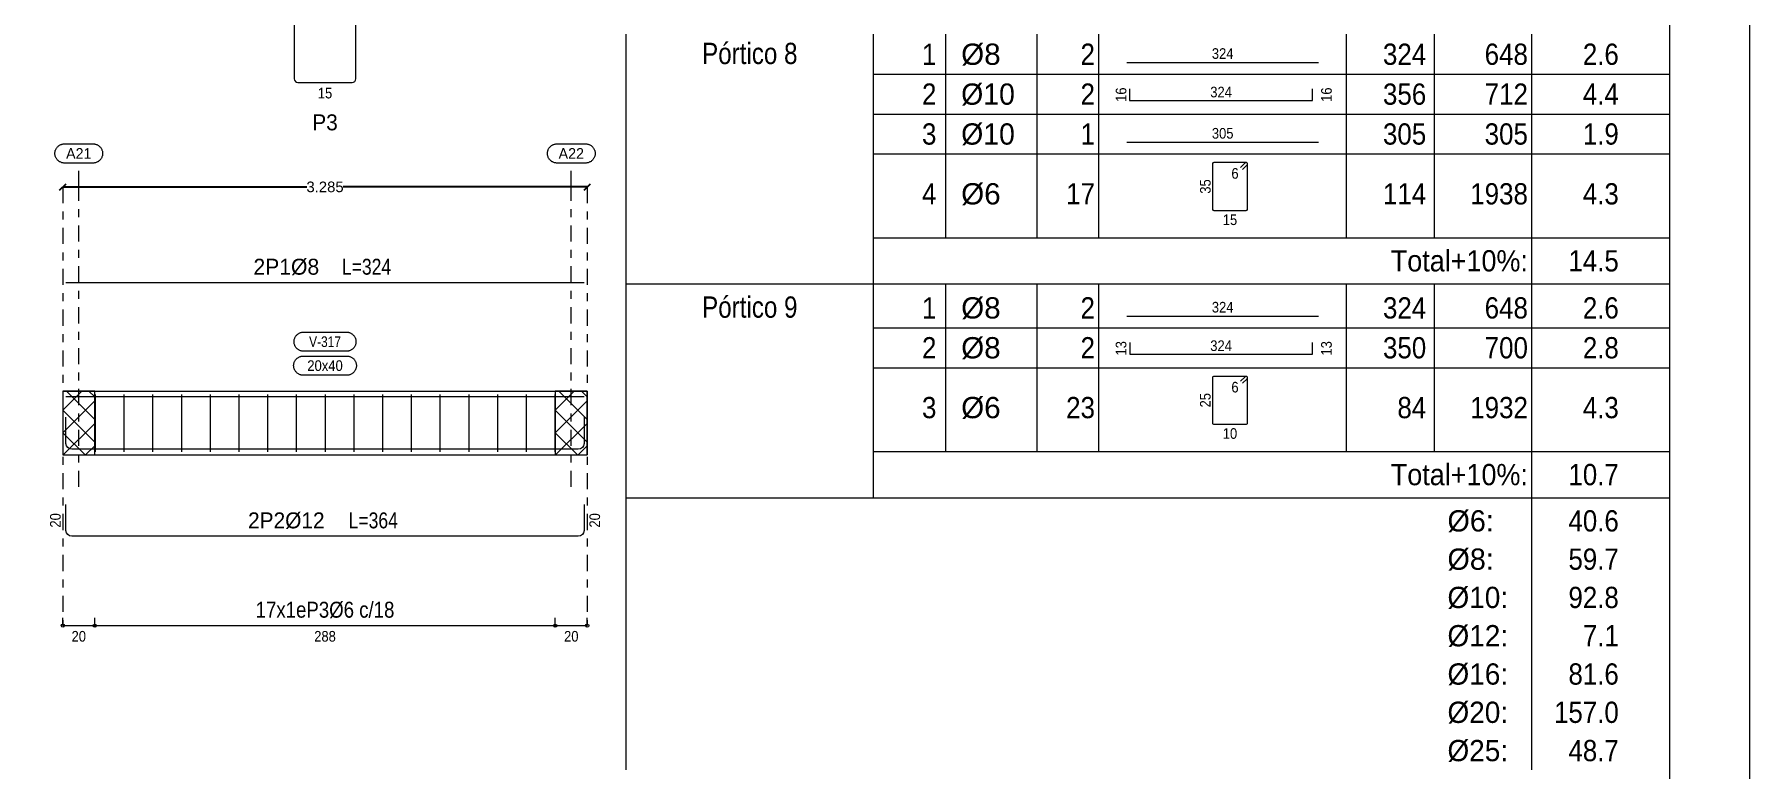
# Model space of a CAD drawing. Header units: millimetres. Extents: x 3 to 479, y -191 to 120.
# Drawn here: x 367.37 to 388.86, y 95.61 to 104.83 of the extents above; entities that cross this region are included whole.
import ezdxf
from ezdxf.enums import TextEntityAlignment as Align

# ---------------------------------------------------------------- set-up
doc = ezdxf.new("R2010")
doc.units = ezdxf.units.MM
doc.linetypes.add('CYPE_RAYAPUNTO', pattern=[0.4125, 0.2025, -0.105, 0, -0.105])
for name, color, linetype, lineweight in [('ALZ_ARM_LONG_ARM_TEXTOS', 3, 'Continuous', 9), ('ALZ_ARM_LONG_TXT_LONG', 3, 'Continuous', 9), ('ALZ_ARM_TRANS_TXT_EST', 3, 'Continuous', 9), ('ALZ_CONT_NUDOS', 122, 'Continuous', 9), ('ALZ_CONT_VIG_HORMIGON', 2, 'Continuous', 9), ('ALZ_COT_COT_ANCLAJES', 3, 'Continuous', 0), ('ALZ_COT_COT_EST', 3, 'Continuous', 0), ('ALZ_COT_COT_LIN_APOYOS', 2, 'CYPE_RAYAPUNTO', 0), ('ALZ_COT_LONGITUD_PROYECTADA', 122, 'Continuous', 0), ('ALZ_COT_TEXTOS_ESTRIBOS', 122, 'Continuous', 0), ('ALZ_REF_COT_LIN_AUX_COTA', 2, 'CYPE_RAYAPUNTO', 9), ('ALZ_REF_REF_NOMBRE', 3, 'Continuous', 9), ('ALZ_REF_REF_REFERENCIA', 3, 'Continuous', 9), ('ALZ_REF_TEXTO_REF_NOMBRE', 3, 'Continuous', 9), ('ALZ_REF_TEXTO_REF_REFERENCIA', 3, 'Continuous', 9), ('ARM_LONGITUDINAL_Ø12', 171, 'Continuous', 9), ('ARM_LONGITUDINAL_Ø8', 32, 'Continuous', 9), ('ARM_TRANSVERSAL_Ø6', 151, 'Continuous', 9), ('DESPIECES_TABLA', 7, 'Continuous', 9), ('RECUAD_LIMITES', 2, 'Continuous', 0), ('RECUAD_MARCO', 1, 'Continuous', 20), ('SEC_COTAS_TEXTOS_DESPIECE_ESTRIBADO', 122, 'Continuous', 0), ('SEC_REF_TXT_POSICIONES_ARM_ESTRIBOS', 1, 'Continuous', 9), ('TABLAS', 1, 'Continuous', 9), ('TEXTO_TABLAS', 1, 'Continuous', 0), ('TEXTOS_COTAS_DESPIECES_TABLA', 1, 'Continuous', 0)]:
    doc.layers.add(name, color=color, linetype=linetype, lineweight=lineweight)
doc.styles.add('CYPETXT_0.2_romans', font='arial.ttf', dxfattribs={"height": 0.133333})
doc.styles.add('CYPETXT_romans', font='arial.ttf', dxfattribs={"height": 0.2})
doc.dimstyles.new('cype_oblique', dxfattribs={"dimtxt": 0.18, "dimasz": 0.18, "dimexe": 0.05, "dimexo": 0.05, "dimgap": 0, "dimtad": 0, "dimdec": 4, "dimzin": 0, "dimdsep": 46, "dimtxsty": 'CYPETXT_0.2_romans', "dimblk": 'OBLIQUE', "dimtsz": 0.04, "dimcen": 0.09, "dimadec": 0, "dimazin": 0, "dimtfac": 1, "dimtdec": 4, "dimtofl": 0, "dimtmove": 2, "dimatfit": 3, "dimfxl": 1, "dimtolj": 1, "dimtzin": 0, "dimarcsym": 0})

# ---------------------------------------------------------------- blocks, each defined once
blk = doc.blocks.new('*D1092')
at = {"layer": 'ALZ_COT_LONGITUD_PROYECTADA', "color": 0, "lineweight": -2, "transparency": 16777216}
for p, q in [((367.689, 102.873), (367.769, 102.953)), ((374.259, 102.873), (374.339, 102.953)), ((367.729, 102.913), (370.788, 102.913)), ((374.299, 102.913), (371.239, 102.913))]:
    blk.add_line(p, q, dxfattribs=at)
at = {"layer": 'Defpoints', "color": 0, "transparency": 16777216}
for p in [(367.729, 102.913), (367.729, 102.913), (374.299, 102.913)]:
    blk.add_point(p, dxfattribs=at)
at = {"layer": 'ALZ_COT_LONGITUD_PROYECTADA', "color": 0, "transparency": 16777216, "insert": (371.014, 102.913), "char_height": 0.1333, "attachment_point": 5, "style": 'CYPETXT_0.2_romans'}
blk.add_mtext('\\A1;3.285', dxfattribs=at)
blk = doc.blocks.new('_OBLIQUE')
at = {"color": 0, "linetype": 'ByBlock', "lineweight": -2}
blk.add_line((-0.5, -0.5), (0.5, 0.5), dxfattribs=at)

msp = doc.modelspace()

# ---------------------------------------------------------------- linework, layer by layer
at = {"layer": 'ALZ_CONT_NUDOS'}
for p, q in [((367.7289, 100.35284), (367.7289, 99.55284)), ((374.2989, 100.35284), (374.2989, 99.55284))]:
    msp.add_line(p, q, dxfattribs=at)
at = {"layer": 'ALZ_CONT_NUDOS', "lineweight": 0}
for p, q in [((367.7289, 100.11508), (367.96667, 100.35284)), ((367.7289, 99.83224), (368.1289, 100.23224)), ((368.1289, 99.99792), (367.77398, 100.35284)), ((368.1289, 100.28076), (368.05682, 100.35284)), ((373.8989, 100.11508), (374.13666, 100.35284)), ((373.8989, 99.83224), (374.2989, 100.23224)), ((374.2989, 99.99792), (373.94398, 100.35284)), ((374.2989, 100.28076), (374.22682, 100.35284)), ((368.1289, 99.71508), (367.7289, 100.11508)), ((367.73235, 99.55284), (368.1289, 99.94939)), ((374.2989, 99.71508), (373.8989, 100.11508)), ((373.90235, 99.55284), (374.2989, 99.94939)), ((368.0083, 99.55284), (367.7289, 99.83224)), ((374.17829, 99.55284), (373.8989, 99.83224)), ((368.01519, 99.55284), (368.1289, 99.66655)), ((374.18519, 99.55284), (374.2989, 99.66655))]:
    msp.add_line(p, q, dxfattribs=at)
at = {"layer": 'ALZ_CONT_NUDOS'}
for points in [[(367.7289, 100.35284), (368.1289, 100.35284)], [(373.8989, 100.35284), (374.2989, 100.35284)], [(367.7289, 99.55284), (368.1289, 99.55284)], [(373.8989, 99.55284), (374.2989, 99.55284)]]:
    msp.add_lwpolyline(points, dxfattribs=at)
at = {"layer": 'ALZ_CONT_NUDOS', "lineweight": 0}
for points in [[(367.7289, 100.35284), (367.7289, 99.55284), (368.1289, 99.55284), (368.1289, 100.35284), (367.7289, 100.35284)], [(373.8989, 100.35284), (373.8989, 99.55284), (374.2989, 99.55284), (374.2989, 100.35284), (373.8989, 100.35284)]]:
    msp.add_lwpolyline(points, close=True, dxfattribs=at)
at = {"layer": 'ALZ_CONT_VIG_HORMIGON'}
for p, q in [((368.1289, 100.35284), (373.8989, 100.35284)), ((368.1289, 99.55284), (373.8989, 99.55284))]:
    msp.add_line(p, q, dxfattribs=at)
at = {"layer": 'ALZ_COT_COT_EST'}
for p, q in [((367.7289, 97.41284), (367.7289, 97.51284)), ((368.1289, 97.41284), (368.1289, 97.51284)), ((373.8989, 97.41284), (373.8989, 97.51284))]:
    msp.add_line(p, q, dxfattribs=at)
for points in [[(367.7289, 97.41284), (368.1289, 97.41284), (368.1289, 97.51284)], [(368.1289, 97.41284), (373.8989, 97.41284), (373.8989, 97.51284)], [(373.8989, 97.41284), (374.2989, 97.41284), (374.2989, 97.51284)]]:
    msp.add_lwpolyline(points, dxfattribs=at)
for centre in [(367.7289, 97.41284), (368.1289, 97.41284), (368.1289, 97.41284), (373.8989, 97.41284), (373.8989, 97.41284), (374.2989, 97.41284)]:
    msp.add_circle(centre, 0.02, dxfattribs=at)
at = {"layer": 'ALZ_COT_COT_LIN_APOYOS'}
for p, q in [((367.7289, 102.91284), (367.7289, 97.41284)), ((374.2989, 102.91284), (374.2989, 97.41284))]:
    msp.add_line(p, q, dxfattribs=at)
at = {"layer": 'ALZ_REF_COT_LIN_AUX_COTA'}
for p, q in [((367.9289, 102.91284), (367.9289, 103.21284)), ((374.0989, 102.91284), (374.0989, 103.21284)), ((367.9289, 99.15284), (367.9289, 102.91284)), ((374.0989, 99.15284), (374.0989, 102.91284))]:
    msp.add_line(p, q, dxfattribs=at)
at = {"layer": 'ALZ_REF_REF_NOMBRE'}
for points in [[(371.2819, 101.09284), (371.28992, 101.09257), (371.29789, 101.09177), (371.3058, 101.09044), (371.3136, 101.08858), (371.32126, 101.0862), (371.32875, 101.08332), (371.33602, 101.07994), (371.34305, 101.07609), (371.34981, 101.07178), (371.35627, 101.06702), (371.36239, 101.06184), (371.36816, 101.05627), (371.37354, 101.05032), (371.37851, 101.04402), (371.38305, 101.03741), (371.38713, 101.03051), (371.39075, 101.02335), (371.39388, 101.01597), (371.39651, 101.0084), (371.39863, 101.00066), (371.40023, 100.9928), (371.4013, 100.98485), (371.40183, 100.97685), (371.40183, 100.96883), (371.4013, 100.96083), (371.40023, 100.95288), (371.39863, 100.94502), (371.39651, 100.93729), (371.39388, 100.92971), (371.39075, 100.92233), (371.38713, 100.91517), (371.38305, 100.90827), (371.37851, 100.90166), (371.37354, 100.89537), (371.36816, 100.88942), (371.36239, 100.88384), (371.35627, 100.87867), (371.34981, 100.87391), (371.34305, 100.86959), (371.33602, 100.86574), (371.32875, 100.86236), (371.32126, 100.85948), (371.3136, 100.85711), (371.3058, 100.85525), (371.29789, 100.85391), (371.28992, 100.85311), (371.2819, 100.85284), (370.7459, 100.85284), (370.73789, 100.85311), (370.72991, 100.85391), (370.722, 100.85525), (370.7142, 100.85711), (370.70654, 100.85948), (370.69905, 100.86236), (370.69178, 100.86574), (370.68475, 100.86959), (370.67799, 100.87391), (370.67153, 100.87867), (370.66541, 100.88384), (370.65964, 100.88942), (370.65426, 100.89537), (370.64929, 100.90166), (370.64475, 100.90827), (370.64067, 100.91517), (370.63705, 100.92233), (370.63392, 100.92971), (370.63129, 100.93729), (370.62917, 100.94502), (370.62757, 100.95288), (370.6265, 100.96083), (370.62597, 100.96883), (370.62597, 100.97685), (370.6265, 100.98485), (370.62757, 100.9928), (370.62917, 101.00066), (370.63129, 101.0084), (370.63392, 101.01597), (370.63705, 101.02335), (370.64067, 101.03051), (370.64475, 101.03741), (370.64929, 101.04402), (370.65426, 101.05032), (370.65964, 101.05627), (370.66541, 101.06184), (370.67153, 101.06702), (370.67799, 101.07178), (370.68475, 101.07609), (370.69178, 101.07994), (370.69905, 101.08332), (370.70654, 101.0862), (370.7142, 101.08858), (370.722, 101.09044), (370.72991, 101.09177), (370.73789, 101.09257), (370.7459, 101.09284), (371.2819, 101.09284)], [(371.2869, 100.79284), (371.29492, 100.79257), (371.30289, 100.79177), (371.3108, 100.79044), (371.3186, 100.78858), (371.32626, 100.7862), (371.33375, 100.78332), (371.34102, 100.77994), (371.34805, 100.77609), (371.35481, 100.77178), (371.36127, 100.76702), (371.36739, 100.76184), (371.37316, 100.75627), (371.37854, 100.75032), (371.38351, 100.74402), (371.38805, 100.73741), (371.39213, 100.73051), (371.39575, 100.72335), (371.39888, 100.71597), (371.40151, 100.7084), (371.40363, 100.70066), (371.40523, 100.6928), (371.4063, 100.68485), (371.40683, 100.67685), (371.40683, 100.66883), (371.4063, 100.66083), (371.40523, 100.65288), (371.40363, 100.64502), (371.40151, 100.63729), (371.39888, 100.62971), (371.39575, 100.62233), (371.39213, 100.61517), (371.38805, 100.60827), (371.38351, 100.60166), (371.37854, 100.59537), (371.37316, 100.58942), (371.36739, 100.58384), (371.36127, 100.57867), (371.35481, 100.57391), (371.34805, 100.56959), (371.34102, 100.56574), (371.33375, 100.56236), (371.32626, 100.55948), (371.3186, 100.55711), (371.3108, 100.55525), (371.30289, 100.55391), (371.29492, 100.55311), (371.2869, 100.55284), (370.7409, 100.55284), (370.73289, 100.55311), (370.72491, 100.55391), (370.717, 100.55525), (370.7092, 100.55711), (370.70154, 100.55948), (370.69405, 100.56236), (370.68678, 100.56574), (370.67975, 100.56959), (370.67299, 100.57391), (370.66653, 100.57867), (370.66041, 100.58384), (370.65464, 100.58942), (370.64926, 100.59537), (370.64429, 100.60166), (370.63975, 100.60827), (370.63567, 100.61517), (370.63205, 100.62233), (370.62892, 100.62971), (370.62629, 100.63729), (370.62417, 100.64502), (370.62257, 100.65288), (370.6215, 100.66083), (370.62097, 100.66883), (370.62097, 100.67685), (370.6215, 100.68485), (370.62257, 100.6928), (370.62417, 100.70066), (370.62629, 100.7084), (370.62892, 100.71597), (370.63205, 100.72335), (370.63567, 100.73051), (370.63975, 100.73741), (370.64429, 100.74402), (370.64926, 100.75032), (370.65464, 100.75627), (370.66041, 100.76184), (370.66653, 100.76702), (370.67299, 100.77178), (370.67975, 100.77609), (370.68678, 100.77994), (370.69405, 100.78332), (370.70154, 100.7862), (370.7092, 100.78858), (370.717, 100.79044), (370.72491, 100.79177), (370.73289, 100.79257), (370.7409, 100.79284), (371.2869, 100.79284)]]:
    msp.add_lwpolyline(points, close=True, dxfattribs=at)
at = {"layer": 'ALZ_REF_REF_REFERENCIA'}
for points in [[(368.1079, 103.45284), (368.11592, 103.45257), (368.1239, 103.45177), (368.1318, 103.45044), (368.1396, 103.44858), (368.14726, 103.4462), (368.15475, 103.44332), (368.16202, 103.43994), (368.16906, 103.43609), (368.17581, 103.43178), (368.18227, 103.42702), (368.1884, 103.42184), (368.19416, 103.41627), (368.19954, 103.41032), (368.20451, 103.40402), (368.20905, 103.39741), (368.21313, 103.39051), (368.21675, 103.38335), (368.21988, 103.37597), (368.22251, 103.3684), (368.22463, 103.36066), (368.22623, 103.3528), (368.2273, 103.34485), (368.22783, 103.33685), (368.22783, 103.32883), (368.2273, 103.32083), (368.22623, 103.31288), (368.22463, 103.30502), (368.22251, 103.29729), (368.21988, 103.28971), (368.21675, 103.28233), (368.21313, 103.27517), (368.20905, 103.26827), (368.20451, 103.26166), (368.19954, 103.25537), (368.19416, 103.24942), (368.1884, 103.24384), (368.18227, 103.23867), (368.17581, 103.23391), (368.16906, 103.22959), (368.16202, 103.22574), (368.15475, 103.22236), (368.14726, 103.21948), (368.1396, 103.21711), (368.1318, 103.21525), (368.1239, 103.21391), (368.11592, 103.21311), (368.1079, 103.21284), (367.7499, 103.21284), (367.74189, 103.21311), (367.73391, 103.21391), (367.726, 103.21525), (367.7182, 103.21711), (367.71054, 103.21948), (367.70305, 103.22236), (367.69578, 103.22574), (367.68875, 103.22959), (367.68199, 103.23391), (367.67553, 103.23867), (367.66941, 103.24384), (367.66364, 103.24942), (367.65826, 103.25537), (367.65329, 103.26166), (367.64875, 103.26827), (367.64467, 103.27517), (367.64105, 103.28233), (367.63792, 103.28971), (367.63529, 103.29729), (367.63317, 103.30502), (367.63157, 103.31288), (367.6305, 103.32083), (367.62997, 103.32883), (367.62997, 103.33685), (367.6305, 103.34485), (367.63157, 103.3528), (367.63317, 103.36066), (367.63529, 103.3684), (367.63792, 103.37597), (367.64105, 103.38335), (367.64467, 103.39051), (367.64875, 103.39741), (367.65329, 103.40402), (367.65826, 103.41032), (367.66364, 103.41627), (367.66941, 103.42184), (367.67553, 103.42702), (367.68199, 103.43178), (367.68875, 103.43609), (367.69578, 103.43994), (367.70305, 103.44332), (367.71054, 103.4462), (367.7182, 103.44858), (367.726, 103.45044), (367.73391, 103.45177), (367.74189, 103.45257), (367.7499, 103.45284), (368.1079, 103.45284)], [(374.2779, 103.45284), (374.28591, 103.45257), (374.29389, 103.45177), (374.3018, 103.45044), (374.3096, 103.44858), (374.31726, 103.4462), (374.32475, 103.44332), (374.33202, 103.43994), (374.33905, 103.43609), (374.34581, 103.43178), (374.35227, 103.42702), (374.35839, 103.42184), (374.36416, 103.41627), (374.36954, 103.41032), (374.37451, 103.40402), (374.37905, 103.39741), (374.38313, 103.39051), (374.38675, 103.38335), (374.38988, 103.37597), (374.39251, 103.3684), (374.39463, 103.36066), (374.39623, 103.3528), (374.3973, 103.34485), (374.39783, 103.33685), (374.39783, 103.32883), (374.3973, 103.32083), (374.39623, 103.31288), (374.39463, 103.30502), (374.39251, 103.29729), (374.38988, 103.28971), (374.38675, 103.28233), (374.38313, 103.27517), (374.37905, 103.26827), (374.37451, 103.26166), (374.36954, 103.25537), (374.36416, 103.24942), (374.35839, 103.24384), (374.35227, 103.23867), (374.34581, 103.23391), (374.33905, 103.22959), (374.33202, 103.22574), (374.32475, 103.22236), (374.31726, 103.21948), (374.3096, 103.21711), (374.3018, 103.21525), (374.29389, 103.21391), (374.28591, 103.21311), (374.2779, 103.21284), (373.9199, 103.21284), (373.91188, 103.21311), (373.90391, 103.21391), (373.896, 103.21525), (373.8882, 103.21711), (373.88054, 103.21948), (373.87305, 103.22236), (373.86578, 103.22574), (373.85875, 103.22959), (373.85199, 103.23391), (373.84553, 103.23867), (373.83941, 103.24384), (373.83364, 103.24942), (373.82826, 103.25537), (373.82329, 103.26166), (373.81875, 103.26827), (373.81467, 103.27517), (373.81105, 103.28233), (373.80792, 103.28971), (373.80529, 103.29729), (373.80317, 103.30502), (373.80157, 103.31288), (373.8005, 103.32083), (373.79997, 103.32883), (373.79997, 103.33685), (373.8005, 103.34485), (373.80157, 103.3528), (373.80317, 103.36066), (373.80529, 103.3684), (373.80792, 103.37597), (373.81105, 103.38335), (373.81467, 103.39051), (373.81875, 103.39741), (373.82329, 103.40402), (373.82826, 103.41032), (373.83364, 103.41627), (373.83941, 103.42184), (373.84553, 103.42702), (373.85199, 103.43178), (373.85875, 103.43609), (373.86578, 103.43994), (373.87305, 103.44332), (373.88054, 103.4462), (373.8882, 103.44858), (373.896, 103.45044), (373.90391, 103.45177), (373.91188, 103.45257), (373.9199, 103.45284), (374.2779, 103.45284)]]:
    msp.add_lwpolyline(points, close=True, dxfattribs=at)
at = {"layer": 'ARM_LONGITUDINAL_Ø12'}
for points in [[(374.2589, 100.02484), (374.2589, 99.69684), (374.25342, 99.66929), (374.23781, 99.64593), (374.21445, 99.63032), (374.1869, 99.62484), (367.8409, 99.62484), (367.81335, 99.63032), (367.78999, 99.64593), (367.77438, 99.66929), (367.7689, 99.69684), (367.7689, 100.02484)], [(374.2589, 98.93284), (374.2589, 98.60484), (374.25342, 98.57729), (374.23781, 98.55393), (374.21445, 98.53832), (374.1869, 98.53284), (367.8409, 98.53284), (367.81335, 98.53832), (367.78999, 98.55393), (367.77438, 98.57729), (367.7689, 98.60484), (367.7689, 98.93284)]]:
    msp.add_lwpolyline(points, dxfattribs=at)
at = {"layer": 'ARM_LONGITUDINAL_Ø8'}
for points in [[(374.2589, 101.71284), (367.7689, 101.71284)], [(374.2589, 100.28084), (367.7689, 100.28084)]]:
    msp.add_lwpolyline(points, dxfattribs=at)
at = {"layer": 'ARM_TRANSVERSAL_Ø6'}
for p, q in [((368.1339, 100.31284), (368.1339, 99.59284)), ((368.4939, 100.31284), (368.4939, 99.59284)), ((368.8539, 100.31284), (368.8539, 99.59284)), ((369.2139, 100.31284), (369.2139, 99.59284)), ((369.5739, 100.31284), (369.5739, 99.59284)), ((369.9339, 100.31284), (369.9339, 99.59284)), ((370.2939, 100.31284), (370.2939, 99.59284)), ((370.6539, 100.31284), (370.6539, 99.59284)), ((371.0139, 100.31284), (371.0139, 99.59284)), ((371.3739, 100.31284), (371.3739, 99.59284)), ((371.7339, 100.31284), (371.7339, 99.59284)), ((372.0939, 100.31284), (372.0939, 99.59284)), ((372.4539, 100.31284), (372.4539, 99.59284)), ((372.8139, 100.31284), (372.8139, 99.59284)), ((373.1739, 100.31284), (373.1739, 99.59284)), ((373.5339, 100.31284), (373.5339, 99.59284)), ((373.8939, 100.31284), (373.8939, 99.59284))]:
    msp.add_line(p, q, dxfattribs=at)
msp.add_lwpolyline([(370.6289, 105.94784), (370.6289, 104.26784), (370.63233, 104.25062), (370.64208, 104.23602), (370.65668, 104.22627), (370.6739, 104.22284), (371.3539, 104.22284), (371.37112, 104.22627), (371.38572, 104.23602), (371.39547, 104.25062), (371.3989, 104.26784), (371.3989, 105.94784)], dxfattribs=at)
at = {"layer": 'DESPIECES_TABLA'}
for points in [[(381.05893, 104.47484), (383.45893, 104.47484)], [(381.09363, 104.14473), (381.09363, 103.99473), (383.38422, 103.99473), (383.38422, 104.14473)], [(381.05893, 103.47484), (383.45893, 103.47484)], [(382.50847, 103.13257), (382.5646, 103.1887), (382.56677, 103.19134), (382.56838, 103.19436), (382.56938, 103.19764), (382.56971, 103.20104), (382.56938, 103.20445), (382.56838, 103.20773), (382.56677, 103.21075), (382.5646, 103.21339), (382.56195, 103.21556), (382.55893, 103.21718), (382.55565, 103.21817), (382.55225, 103.21851), (382.14862, 103.21851), (382.14194, 103.21718), (382.13628, 103.21339), (382.13249, 103.20773), (382.13116, 103.20104), (382.13116, 102.63597), (382.13249, 102.62929), (382.13628, 102.62362), (382.14194, 102.61984), (382.14862, 102.61851), (382.55225, 102.61851), (382.55893, 102.61984), (382.5646, 102.62362), (382.56838, 102.62929), (382.56971, 102.63597), (382.56971, 103.20104), (382.56938, 103.20445), (382.56838, 103.20773), (382.56677, 103.21075), (382.5646, 103.21339), (382.56195, 103.21556), (382.55893, 103.21718), (382.55565, 103.21817), (382.55225, 103.21851), (382.54884, 103.21817), (382.54556, 103.21718), (382.54255, 103.21556), (382.5399, 103.21339), (382.48377, 103.15726)], [(381.05893, 101.29484), (383.45893, 101.29484)], [(381.09383, 100.96466), (381.09383, 100.81466), (383.38402, 100.81466), (383.38402, 100.96466)], [(382.50843, 100.45248), (382.56461, 100.50866), (382.56678, 100.51131), (382.5684, 100.51433), (382.56939, 100.51761), (382.56973, 100.52102), (382.56939, 100.52443), (382.5684, 100.52771), (382.56678, 100.53073), (382.56461, 100.53338), (382.56196, 100.53555), (382.55894, 100.53717), (382.55566, 100.53816), (382.55225, 100.5385), (382.14865, 100.5385), (382.14196, 100.53717), (382.13629, 100.53338), (382.1325, 100.52771), (382.13117, 100.52102), (382.13117, 99.95598), (382.1325, 99.94929), (382.13629, 99.94362), (382.14196, 99.93983), (382.14865, 99.9385), (382.55225, 99.9385), (382.55894, 99.93983), (382.56461, 99.94362), (382.5684, 99.94929), (382.56973, 99.95598), (382.56973, 100.52102), (382.56939, 100.52443), (382.5684, 100.52771), (382.56678, 100.53073), (382.56461, 100.53338), (382.56196, 100.53555), (382.55894, 100.53717), (382.55566, 100.53816), (382.55225, 100.5385), (382.54884, 100.53816), (382.54556, 100.53717), (382.54254, 100.53555), (382.53989, 100.53338), (382.48371, 100.4772)]]:
    msp.add_lwpolyline(points, dxfattribs=at)
at = {"layer": 'RECUAD_LIMITES'}
msp.add_lwpolyline([(329.46093, 75.29684), (388.86093, 75.29684), (388.86093, 117.29684), (329.46093, 117.29684), (329.46093, 75.29684)], close=True, dxfattribs=at)
at = {"layer": 'RECUAD_MARCO'}
msp.add_lwpolyline([(331.96093, 76.29684), (387.86093, 76.29684), (387.86093, 116.29684), (331.96093, 116.29684), (331.96093, 76.29684)], close=True, dxfattribs=at)
at = {"layer": 'TABLAS'}
for p, q in [((374.78493, 101.74684), (374.78493, 104.82684)), ((377.88493, 101.74684), (377.88493, 104.82684)), ((378.78893, 102.27684), (378.78893, 104.82684)), ((379.93693, 102.27684), (379.93693, 104.82684)), ((380.70893, 102.27684), (380.70893, 104.82684)), ((383.80893, 102.27684), (383.80893, 104.82684)), ((384.91293, 102.27684), (384.91293, 104.82684)), ((386.13293, 101.74684), (386.13293, 104.82684)), ((387.86093, 101.74684), (387.86093, 104.82684)), ((377.88493, 102.27684), (387.86093, 102.27684)), ((374.78493, 101.64684), (374.78493, 101.74684)), ((374.78493, 101.69684), (387.86093, 101.69684)), ((374.78493, 99.06684), (374.78493, 101.64684)), ((377.88493, 101.64684), (377.88493, 101.74684)), ((377.88493, 99.06684), (377.88493, 101.64684)), ((378.78893, 101.64684), (378.78893, 101.69684)), ((378.78893, 99.59684), (378.78893, 101.64684)), ((379.93693, 101.64684), (379.93693, 101.69684)), ((379.93693, 99.59684), (379.93693, 101.64684)), ((380.70893, 101.64684), (380.70893, 101.69684)), ((380.70893, 99.59684), (380.70893, 101.64684)), ((383.80893, 101.64684), (383.80893, 101.69684)), ((383.80893, 99.59684), (383.80893, 101.64684)), ((384.91293, 101.64684), (384.91293, 101.69684)), ((384.91293, 99.59684), (384.91293, 101.64684)), ((386.13293, 101.64684), (386.13293, 101.74684)), ((386.13293, 99.06684), (386.13293, 101.64684)), ((387.86093, 101.64684), (387.86093, 101.74684)), ((387.86093, 99.06684), (387.86093, 101.64684)), ((377.88493, 99.59684), (387.86093, 99.59684)), ((374.78493, 98.96684), (374.78493, 99.06684)), ((377.88493, 99.01684), (377.88493, 99.06684)), ((386.13293, 98.96684), (386.13293, 99.06684)), ((387.86093, 98.96684), (387.86093, 99.06684)), ((374.78493, 99.01684), (387.86093, 99.01684)), ((374.78493, 98.48684), (374.78493, 98.96684)), ((386.13293, 98.48684), (386.13293, 98.96684)), ((387.86093, 98.48684), (387.86093, 98.96684)), ((374.78493, 98.00684), (374.78493, 98.48684)), ((386.13293, 98.00684), (386.13293, 98.48684)), ((387.86093, 98.00684), (387.86093, 98.48684)), ((374.78493, 97.52684), (374.78493, 98.00684)), ((386.13293, 97.52684), (386.13293, 98.00684)), ((387.86093, 97.52684), (387.86093, 98.00684)), ((374.78493, 97.04684), (374.78493, 97.52684)), ((386.13293, 97.04684), (386.13293, 97.52684)), ((387.86093, 97.04684), (387.86093, 97.52684)), ((374.78493, 96.56684), (374.78493, 97.04684)), ((386.13293, 96.56684), (386.13293, 97.04684)), ((387.86093, 96.56684), (387.86093, 97.04684)), ((374.78493, 96.08684), (374.78493, 96.56684)), ((386.13293, 96.08684), (386.13293, 96.56684)), ((387.86093, 96.08684), (387.86093, 96.56684)), ((374.78493, 95.60684), (374.78493, 96.08684)), ((386.13293, 95.60684), (386.13293, 96.08684)), ((387.86093, 95.60684), (387.86093, 96.08684))]:
    msp.add_line(p, q, dxfattribs=at)
at = {"layer": 'TEXTO_TABLAS'}
for p, q in [((377.88493, 104.32684), (387.86093, 104.32684)), ((377.88493, 103.82684), (387.86093, 103.82684)), ((377.88493, 103.32684), (387.86093, 103.32684)), ((377.88493, 101.14684), (387.86093, 101.14684)), ((377.88493, 100.64684), (387.86093, 100.64684))]:
    msp.add_line(p, q, dxfattribs=at)

# ---------------------------------------------------------------- texts
at = {"layer": 'ALZ_ARM_LONG_ARM_TEXTOS', "style": 'CYPETXT_romans'}
for s, width, p in [('2P1%%c8', 0.947337, (370.5289, 101.81284)), ('2P2%%c12', 0.935124, (370.5289, 98.63284))]:
    msp.add_text(s, height=0.2, dxfattribs=dict(at, width=width)).set_placement(p, align=Align.CENTER)
at = {"layer": 'ALZ_ARM_LONG_TXT_LONG', "style": 'CYPETXT_romans', "width": 0.785606}
for s, p in [(' L=324', (371.5034, 101.81284)), (' L=364', (371.5874, 98.63284))]:
    msp.add_text(s, height=0.2, dxfattribs=at).set_placement(p, align=Align.CENTER)
at = {"layer": 'ALZ_ARM_TRANS_TXT_EST', "style": 'CYPETXT_romans', "width": 0.835132}
msp.add_text('17x1eP3%%c6 c/18', height=0.2, dxfattribs=at).set_placement((371.0139, 97.51284), align=Align.CENTER)
at = {"layer": 'ALZ_COT_COT_ANCLAJES', "style": 'CYPETXT_romans', "width": 0.872274}
msp.add_text('20', height=0.133333, rotation=90, dxfattribs=at).set_placement((367.70223, 98.73284), align=Align.CENTER)
msp.add_text('20', height=0.133333, rotation=90, dxfattribs=at).set_placement((374.32557, 98.73284), align=Align.TOP_CENTER)
at = {"layer": 'ALZ_COT_TEXTOS_ESTRIBOS', "style": 'CYPETXT_romans', "width": 0.872274}
for s, p in [('20', (367.9289, 97.34618)), ('288', (371.0139, 97.34618)), ('20', (374.0989, 97.34618))]:
    msp.add_text(s, height=0.133333, dxfattribs=at).set_placement(p, align=Align.TOP_CENTER)
at = {"layer": 'ALZ_REF_TEXTO_REF_NOMBRE', "style": 'CYPETXT_romans'}
for s, width, p in [('V-317', 0.803518, (371.0139, 100.97284)), ('20x40', 0.876123, (371.0139, 100.67284))]:
    msp.add_text(s, height=0.133333, dxfattribs=dict(at, width=width)).set_placement(p, align=Align.MIDDLE_CENTER)
at = {"layer": 'ALZ_REF_TEXTO_REF_REFERENCIA', "style": 'CYPETXT_romans', "width": 0.960644}
for s, p in [('A21', (367.9289, 103.33284)), ('A22', (374.0989, 103.33284))]:
    msp.add_text(s, height=0.133333, dxfattribs=at).set_placement(p, align=Align.MIDDLE_CENTER)
at = {"layer": 'SEC_COTAS_TEXTOS_DESPIECE_ESTRIBADO', "style": 'CYPETXT_romans', "width": 0.872274}
msp.add_text('15', height=0.133333, dxfattribs=at).set_placement((371.0139, 104.15618), align=Align.TOP_CENTER)
at = {"layer": 'SEC_REF_TXT_POSICIONES_ARM_ESTRIBOS', "style": 'CYPETXT_romans', "width": 0.935124}
msp.add_text('P3', height=0.2, dxfattribs=at).set_placement((371.0139, 103.72284), align=Align.MIDDLE_CENTER)
at = {"layer": 'TEXTO_TABLAS', "style": 'CYPETXT_romans', "width": 0.813476}
for s, p in [('Pórtico 8', (376.33493, 104.58684)), ('Pórtico 9', (376.33493, 101.40684))]:
    msp.add_text(s, height=0.266667, dxfattribs=at).set_placement(p, align=Align.MIDDLE_CENTER)
at = {"layer": 'TEXTO_TABLAS', "style": 'CYPETXT_romans'}
for s, height, width, p in [('1', 0.26667, 0.872274, (378.67293, 104.57684)), ('2', 0.26667, 0.872274, (380.65893, 104.57684)), ('324', 0.266667, 0.872274, (384.80893, 104.57684)), ('648', 0.266667, 0.872274, (386.08293, 104.57684)), ('2.6', 0.266667, 0.868127, (387.22093, 104.57684)), ('2', 0.26667, 0.872274, (378.67293, 104.07684)), ('2', 0.26667, 0.872274, (380.65893, 104.07684)), ('356', 0.266667, 0.872274, (384.80893, 104.07684)), ('712', 0.266667, 0.872274, (386.08293, 104.07684)), ('4.4', 0.266667, 0.868127, (387.22093, 104.07684)), ('3', 0.26667, 0.872274, (378.67293, 103.57684)), ('1', 0.26667, 0.872274, (380.65893, 103.57684)), ('305', 0.266667, 0.872274, (384.80893, 103.57684)), ('305', 0.266667, 0.872274, (386.08293, 103.57684)), ('1.9', 0.266667, 0.868127, (387.22093, 103.57684)), ('4', 0.26667, 0.872274, (378.67293, 102.82684)), ('17', 0.266667, 0.872274, (380.65893, 102.82684)), ('114', 0.266667, 0.872274, (384.80893, 102.82684)), ('1938', 0.266667, 0.872274, (386.08293, 102.82684)), ('4.3', 0.266667, 0.868127, (387.22093, 102.82684)), ('Total+10%:', 0.266667, 0.906671, (386.08293, 101.98684)), ('14.5', 0.266667, 0.869308, (387.22093, 101.98684)), ('1', 0.26667, 0.872274, (378.67293, 101.39684)), ('2', 0.26667, 0.872274, (380.65893, 101.39684)), ('324', 0.266667, 0.872274, (384.80893, 101.39684)), ('648', 0.266667, 0.872274, (386.08293, 101.39684)), ('2.6', 0.266667, 0.868127, (387.22093, 101.39684)), ('2', 0.26667, 0.872274, (378.67293, 100.89684)), ('2', 0.26667, 0.872274, (380.65893, 100.89684)), ('350', 0.266667, 0.872274, (384.80893, 100.89684)), ('700', 0.266667, 0.872274, (386.08293, 100.89684)), ('2.8', 0.266667, 0.868127, (387.22093, 100.89684)), ('3', 0.26667, 0.872274, (378.67293, 100.14684)), ('23', 0.266667, 0.872274, (380.65893, 100.14684)), ('84', 0.266667, 0.872274, (384.80893, 100.14684)), ('1932', 0.266667, 0.872274, (386.08293, 100.14684)), ('4.3', 0.266667, 0.868127, (387.22093, 100.14684)), ('Total+10%:', 0.266667, 0.906671, (386.08293, 99.30684)), ('10.7', 0.266667, 0.869308, (387.22093, 99.30684)), ('40.6', 0.266667, 0.869308, (387.22093, 98.72684)), ('59.7', 0.266667, 0.869308, (387.22093, 98.24684)), ('92.8', 0.266667, 0.869308, (387.22093, 97.76684)), ('7.1', 0.266667, 0.868127, (387.22093, 97.28684)), ('81.6', 0.266667, 0.869308, (387.22093, 96.80684)), ('157.0', 0.266667, 0.869965, (387.22093, 96.32684)), ('48.7', 0.266667, 0.869308, (387.22093, 95.84684))]:
    msp.add_text(s, height=height, dxfattribs=dict(at, width=width)).set_placement(p, align=Align.MIDDLE_RIGHT)
for s, width, p in [('%%c8', 0.99505, (378.98293, 104.57684)), ('%%c10', 0.955414, (378.98293, 104.07684)), ('%%c10', 0.955414, (378.98293, 103.57684)), ('%%c6', 0.99505, (378.98293, 102.82684)), ('%%c8', 0.99505, (378.98293, 101.39684)), ('%%c8', 0.99505, (378.98293, 100.89684)), ('%%c6', 0.99505, (378.98293, 100.14684)), ('%%c6:', 0.966972, (385.07493, 98.72684)), ('%%c8:', 0.966972, (385.07493, 98.24684)), ('%%c10:', 0.940736, (385.07493, 97.76684)), ('%%c12:', 0.940736, (385.07493, 97.28684)), ('%%c16:', 0.940736, (385.07493, 96.80684)), ('%%c20:', 0.940736, (385.07493, 96.32684)), ('%%c25:', 0.940736, (385.07493, 95.84684))]:
    msp.add_text(s, height=0.266667, dxfattribs=dict(at, width=width)).set_placement(p, align=Align.MIDDLE_LEFT)
at = {"layer": 'TEXTOS_COTAS_DESPIECES_TABLA', "style": 'CYPETXT_romans', "width": 0.872274}
for s, p in [('324', (382.25893, 104.51884)), ('324', (382.23893, 104.03595)), ('305', (382.25893, 103.51884)), ('324', (382.25893, 101.33884)), ('324', (382.23893, 100.85602))]:
    msp.add_text(s, height=0.133333, dxfattribs=at).set_placement(p, align=Align.CENTER)
for s, p in [('16', (381.05242, 104.06973)), ('35', (382.10814, 102.91851)), ('13', (381.05246, 100.88966)), ('25', (382.10813, 100.2385))]:
    msp.add_text(s, height=0.133333, rotation=90, dxfattribs=at).set_placement(p, align=Align.CENTER)
for s, p in [('16', (383.4921, 104.06973)), ('13', (383.49205, 100.88966))]:
    msp.add_text(s, height=0.133333, rotation=90, dxfattribs=at).set_placement(p, align=Align.TOP_CENTER)
for p in [(382.45847, 103.08257), (382.45843, 100.40248)]:
    msp.add_text('6', height=0.13333, dxfattribs=at).set_placement(p, align=Align.MIDDLE_RIGHT)
for s, p in [('15', (382.35044, 102.56851)), ('10', (382.35045, 99.88852))]:
    msp.add_text(s, height=0.133333, dxfattribs=at).set_placement(p, align=Align.TOP_CENTER)

# ---------------------------------------------------------------- dimensions: what is measured, and where the dimension line sits
at = {"layer": 'ALZ_COT_LONGITUD_PROYECTADA'}
dim = msp.add_aligned_dim(p1=(374.2989, 102.91284), p2=(367.7289, 102.91284), distance=0, text='3.285', dimstyle='cype_oblique', override={"dimexe": 0, "dimexo": 0}, dxfattribs=at)
dim.commit()
dim.dimension.update_dxf_attribs({"geometry": '*D1092', "text_midpoint": (371.0139, 102.91284)})

doc.saveas('drawing.dxf')
